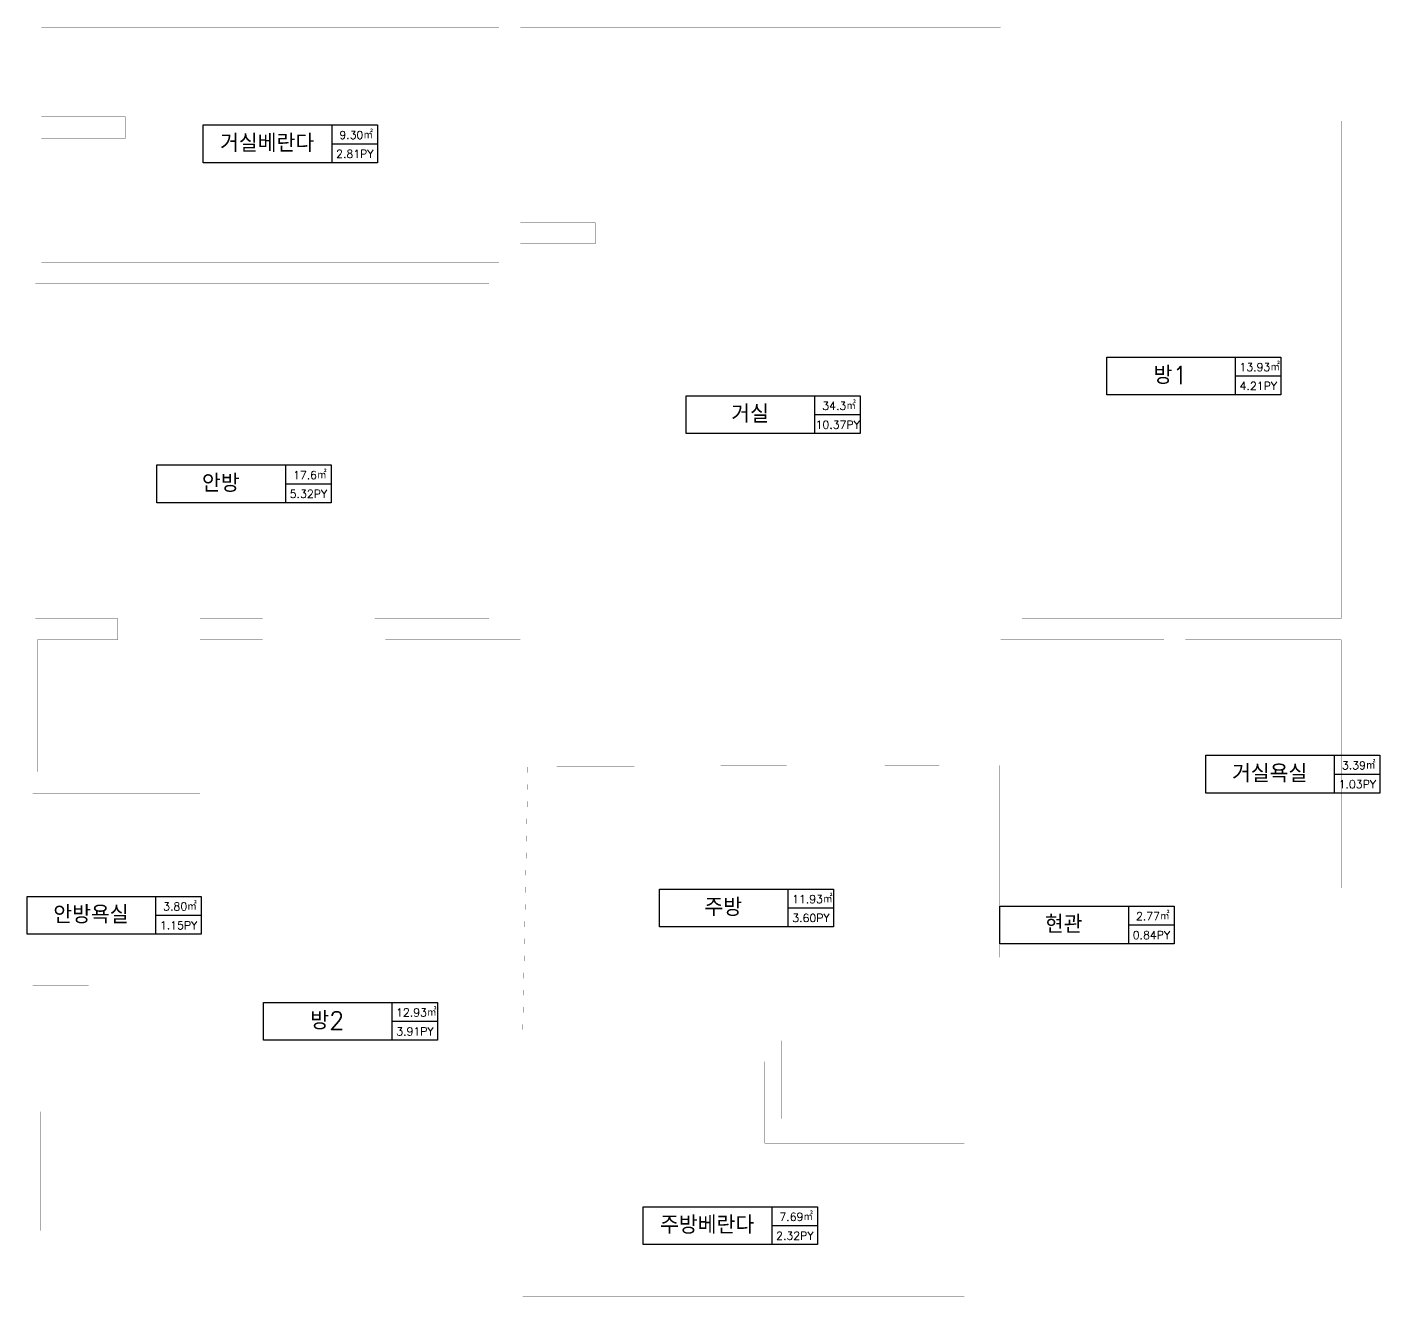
# Model space of a CAD drawing. Header units: inches. Extents: x 4000 to 56200, y 2703 to 36422.
# Drawn here: x 11598 to 24274, y 23434 to 35330 of the extents above; entities that cross this region are included whole.
import ezdxf
from ezdxf.enums import TextEntityAlignment as Align

# ---------------------------------------------------------------- set-up
doc = ezdxf.new("R2010")
doc.units = ezdxf.units.IN
doc.header["$LTSCALE"] = 30
doc.header["$MEASUREMENT"] = 0
for name, color, linetype in [('0-ELC TEXT', 7, 'Continuous'), ('03-TEXT', 3, 'Continuous'), ('06-C-천장', 4, 'Continuous')]:
    doc.layers.add(name, color=color, linetype=linetype)
doc.styles.get("Standard").update_dxf_attribs({"font": 'txt.shx', "bigfont": 'whgtxt.shx'})

msp = doc.modelspace()

# ---------------------------------------------------------------- linework, layer by layer
at = {"layer": '0-ELC TEXT'}
for p, q in [((14456, 34058.9), (14456, 34412.6)), ((14456, 34235.8), (14880.7, 34235.8)), ((22922, 31884.7), (22922, 32238.5)), ((22922, 32061.6), (23346.7, 32061.6)), ((18980.8, 31521.7), (18980.8, 31875.5)), ((18980.8, 31698.6), (19405.5, 31698.6)), ((14021.7, 30873.4), (14021.7, 31227.1)), ((14021.7, 31050.2), (14446.4, 31050.2)), ((23849.6, 28153.9), (23849.6, 28507.7)), ((23849.6, 28330.8), (24274.3, 28330.8)), ((18730.1, 26900.9), (18730.1, 27254.6)), ((12805.3, 26832), (12805.3, 27185.7)), ((12805.3, 27008.8), (13230, 27008.8)), ((18730.1, 27077.8), (19154.8, 27077.8)), ((21920.1, 26741), (21920.1, 27094.8)), ((21920.1, 26917.9), (22344.8, 26917.9)), ((15019.8, 25838.7), (15019.8, 26192.5)), ((15019.8, 26015.6), (15444.5, 26015.6)), ((18578.9, 23924.5), (18578.9, 24278.3)), ((18578.9, 24101.4), (19003.6, 24101.4))]:
    msp.add_line(p, q, dxfattribs=at)
for points in [[(13248.8, 34412.6), (14880.7, 34412.6), (14880.7, 34058.9), (13248.8, 34058.9)], [(21714.8, 32238.5), (23346.7, 32238.5), (23346.7, 31884.7), (21714.8, 31884.7)], [(17773.6, 31875.5), (19405.5, 31875.5), (19405.5, 31521.7), (17773.6, 31521.7)], [(12814.5, 31227.1), (14446.4, 31227.1), (14446.4, 30873.4), (12814.5, 30873.4)], [(22642.4, 28507.7), (24274.3, 28507.7), (24274.3, 28153.9), (22642.4, 28153.9)], [(17522.9, 27254.6), (19154.8, 27254.6), (19154.8, 26900.9), (17522.9, 26900.9)], [(11598.1, 27185.7), (13230, 27185.7), (13230, 26832), (11598.1, 26832)], [(20712.9, 27094.8), (22344.8, 27094.8), (22344.8, 26741), (20712.9, 26741)], [(13812.6, 26192.5), (15444.5, 26192.5), (15444.5, 25838.7), (13812.6, 25838.7)], [(17371.7, 24278.3), (19003.6, 24278.3), (19003.6, 23924.5), (17371.7, 23924.5)]]:
    msp.add_lwpolyline(points, close=True, dxfattribs=at)
at = {"layer": '06-C-천장', "const_width": 1}
for points in [[(16020.9, 35329.1), (11730.9, 35329.1), (11730.9, 34489.1), (12520.9, 34489.1), (12520.9, 34289.1), (11730.9, 34289.1), (11730.9, 33124.1), (16020.9, 33124.1), (16020.9, 35329.1)], [(16220.9, 35329.1), (20720.9, 35329.1), (20720.9, 29589.1), (22250.9, 29589.1), (22250.9, 28689.1), (22250.9, 28412.9), (20407.9, 28413.1), (15980.9, 28404.1), (14955.9, 28404.1), (14955.9, 29589.1), (16220.9, 29589.1), (16220.9, 33299.1), (16920.9, 33299.1), (16920.9, 33499.1), (16220.9, 33499.1), (16220.9, 35329.1)], [(23910.9, 29789.1), (20920.9, 29789.1), (20920.9, 34449.1), (23910.9, 34449.1), (23910.9, 29789.1)], [(15925.9, 32924.1), (11675.9, 32924.1), (11675.9, 29789.1), (12445.9, 29789.1), (12445.9, 29589.1), (11695.9, 29589.1), (11695.9, 28354.1), (14855.9, 28354.1), (14855.9, 29589.1), (14855.9, 29789.1), (15925.9, 29789.1), (15925.9, 32924.1)], [(13217.9, 29789.1), (13217.9, 29589.1), (13805.9, 29589.1), (13805.9, 29789.1), (13217.9, 29789.1)], [(22450.9, 29589.1), (22450.9, 27264.1), (23910.9, 27264.1), (23910.9, 29589.1), (22450.9, 29589.1)], [(16290.9, 28404.1), (16240.9, 25834.1), (18663.9, 25834.1), (18663.9, 25104.1), (20407.9, 25104.1), (20407.9, 28413.1), (16290.9, 28404.1)], [(22250.9, 28412.9), (20712.9, 28412.9), (20712.9, 26614.1), (22250.9, 26614.1), (22251.2, 28412.9)], [(13217.9, 28150.2), (11650.9, 28150.2), (11650.9, 26354.1), (12174.9, 26354.1), (12174.9, 25404.1), (13217.9, 25404.1), (13217.9, 28150.2)], [(16040.9, 28154.1), (13320.9, 28154.1), (13320.9, 25169.1), (11720.9, 25169.1), (11720.9, 24054.1), (16040.9, 24054.1), (16040.9, 28154.1)], [(18510.9, 25637), (16240.9, 25637), (16240.9, 23434.1), (20380.9, 23434.1), (20380.9, 24874.1), (18510.9, 24874.1), (18510.9, 25637)]]:
    msp.add_lwpolyline(points, dxfattribs=at)

# ---------------------------------------------------------------- texts
at = {"layer": '03-TEXT'}
for s, height, p in [('9.30㎡', 75, (14681.7, 34280.8)), ('거실베란다', 166.67, (13847.5, 34159.2)), ('2.81PY', 75, (14668.9, 34104)), ('방1', 166.67, (22313.4, 31985)), ('13.93㎡', 75, (23147.7, 32106.7)), ('4.21PY', 75, (23134.8, 31929.8)), ('34.3㎡', 75, (19206.5, 31743.7)), ('거실', 166.67, (18372.2, 31622)), ('10.37PY', 75, (19193.6, 31566.8)), ('안방', 166.67, (13413.2, 30973.7)), ('17.6㎡', 75, (14247.4, 31095.3)), ('5.32PY', 75, (14234.6, 30918.4)), ('거실욕실', 166.67, (23241, 28254.3)), ('3.39㎡', 75, (24075.3, 28375.9)), ('1.03PY', 75, (24062.4, 28199)), ('3.80㎡', 75, (13031, 27053.9)), ('주방', 166.67, (18121.5, 27001.2)), ('11.93㎡', 75, (18955.7, 27122.9)), ('안방욕실', 166.67, (12196.7, 26932.3)), ('3.60PY', 75, (18942.9, 26946)), ('현관', 166.67, (21311.5, 26841.3)), ('2.77㎡', 75, (22145.8, 26963)), ('1.15PY', 75, (13018.1, 26877.1)), ('0.84PY', 75, (22133, 26786.1)), ('방2', 166.67, (14411.2, 25939.1)), ('12.93㎡', 75, (15245.4, 26060.7)), ('3.91PY', 75, (15232.6, 25883.8)), ('7.69㎡', 75, (18804.6, 24146.5)), ('주방베란다', 166.67, (17970.4, 24024.8)), ('2.32PY', 75, (18791.8, 23969.6))]:
    msp.add_text(s, height=height, dxfattribs=at).set_placement(p, align=Align.CENTER)

doc.saveas('drawing.dxf')
